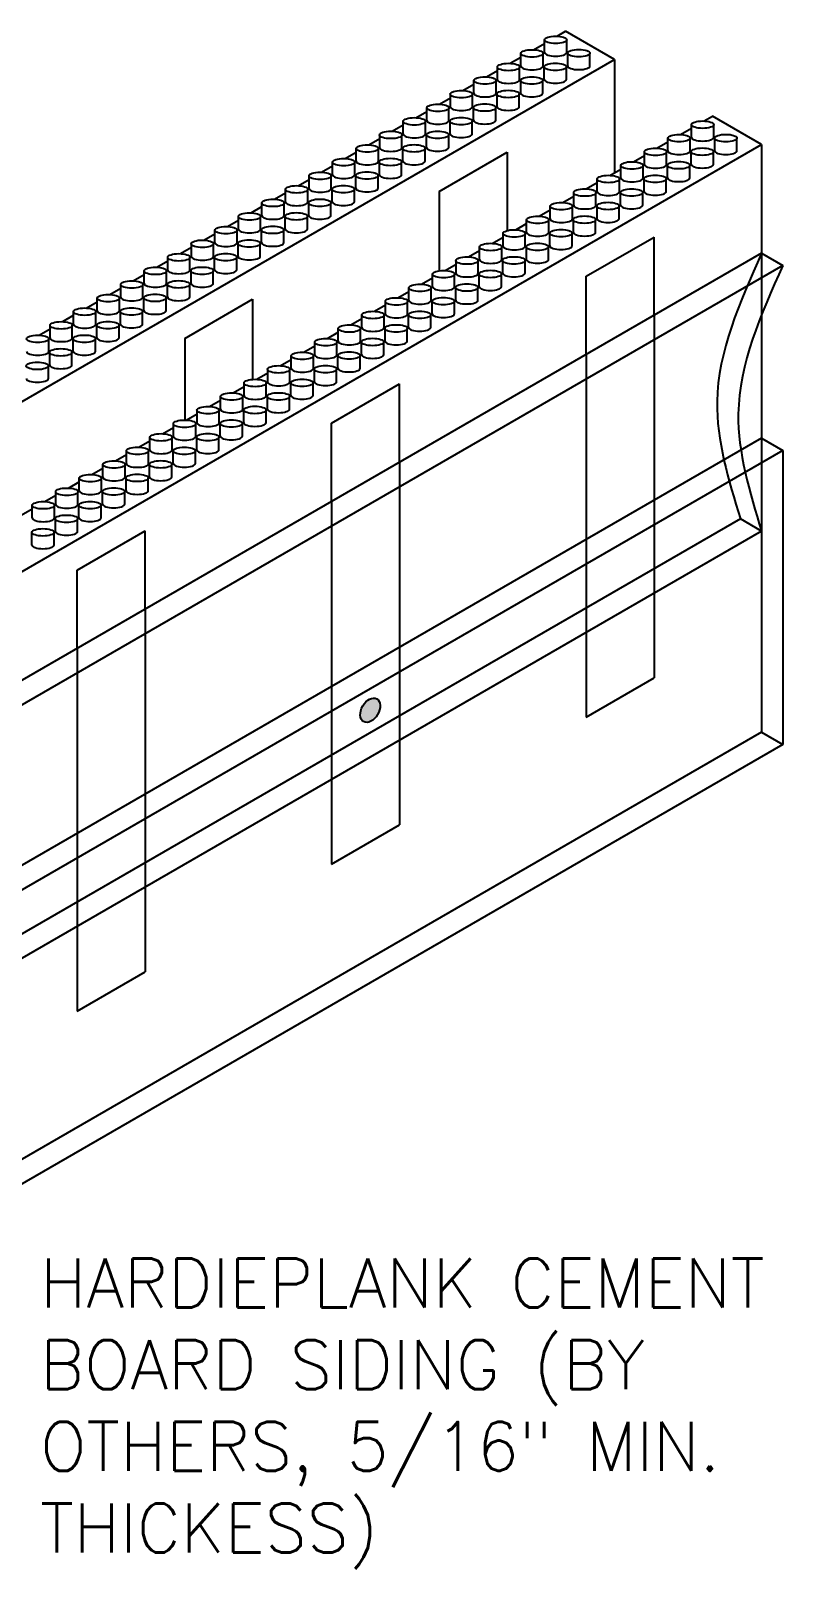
# Model space of a CAD drawing. Header units: inches. Extents: x 588 to 708, y 95 to 206.
# Drawn here: x 619.06 to 634.4, y 169.8 to 201.68 of the extents above; entities that cross this region are included whole.
import ezdxf

# ---------------------------------------------------------------- set-up
doc = ezdxf.new("R2010")
doc.units = ezdxf.units.IN
doc.header["$MEASUREMENT"] = 0
for name, color, linetype in [('LAYER 12', 12, 'Continuous'), ('LAYER 2', 2, 'Continuous'), ('LAYER 7', 7, 'Continuous')]:
    doc.layers.add(name, color=color, linetype=linetype)
doc.styles.add('NOTES', font='simplex.shx', dxfattribs={"height": 1})

msp = doc.modelspace()

# ---------------------------------------------------------------- hatches: boundary and pattern name
at = {"layer": 'LAYER 2'}
h = msp.add_hatch(color=256, dxfattribs=at)
edge = h.paths.add_edge_path()
edge.add_ellipse((625.976, 187.818), major_axis=(0.134, 0.233), ratio=0.652763, start_angle=0, end_angle=360)

# ---------------------------------------------------------------- linework, layer by layer
at = {"layer": 'LAYER 12'}
for p, q in [((629.534, 201.244), (629.534, 201.503)), ((629.988, 201.244), (629.988, 201.503)), ((629.054, 200.967), (629.054, 201.226)), ((629.507, 200.967), (629.507, 201.226)), ((630.009, 200.97), (630.009, 201.229)), ((630.462, 200.97), (630.462, 201.229)), ((628.573, 200.689), (628.573, 200.948)), ((629.026, 200.689), (629.026, 200.948)), ((629.528, 200.693), (629.528, 200.952)), ((629.981, 200.693), (629.981, 200.952)), ((628.092, 200.412), (628.092, 200.671)), ((628.546, 200.412), (628.546, 200.671)), ((629.048, 200.415), (629.048, 200.674)), ((629.501, 200.415), (629.501, 200.674)), ((627.612, 200.134), (627.612, 200.393)), ((628.065, 200.134), (628.065, 200.393)), ((628.567, 200.138), (628.567, 200.397)), ((629.02, 200.138), (629.02, 200.397)), ((627.131, 199.857), (627.131, 200.116)), ((627.584, 199.857), (627.584, 200.116)), ((628.086, 199.86), (628.086, 200.119)), ((628.539, 199.86), (628.539, 200.119)), ((626.17, 199.302), (626.17, 199.561)), ((626.623, 199.302), (626.623, 199.561)), ((626.65, 199.579), (626.65, 199.838)), ((627.104, 199.579), (627.104, 199.838)), ((627.125, 199.305), (627.125, 199.564)), ((627.578, 199.305), (627.578, 199.564)), ((627.606, 199.583), (627.606, 199.842)), ((628.059, 199.583), (628.059, 199.842)), ((632.534, 199.512), (632.534, 199.771)), ((632.988, 199.512), (632.988, 199.771)), ((626.142, 199.024), (626.142, 199.283)), ((626.644, 199.028), (626.644, 199.287)), ((627.097, 199.028), (627.097, 199.287)), ((632.054, 199.235), (632.054, 199.494)), ((632.507, 199.235), (632.507, 199.494)), ((633.009, 199.238), (633.009, 199.497)), ((633.462, 199.238), (633.462, 199.497)), ((625.208, 198.747), (625.208, 199.006)), ((625.662, 198.747), (625.662, 199.006)), ((626.164, 198.75), (626.164, 199.009)), ((626.617, 198.75), (626.617, 199.009)), ((631.092, 198.68), (631.092, 198.939)), ((631.546, 198.68), (631.546, 198.939)), ((631.573, 198.957), (631.573, 199.216)), ((632.026, 198.957), (632.026, 199.216)), ((632.048, 198.683), (632.048, 198.942)), ((632.501, 198.683), (632.501, 198.942)), ((632.528, 198.961), (632.528, 199.22)), ((632.981, 198.961), (632.981, 199.22)), ((624.728, 198.469), (624.728, 198.728)), ((625.181, 198.469), (625.181, 198.728)), ((625.683, 198.473), (625.683, 198.732)), ((626.136, 198.473), (626.136, 198.732)), ((630.612, 198.402), (630.612, 198.661)), ((631.065, 198.402), (631.065, 198.661)), ((631.567, 198.406), (631.567, 198.665)), ((632.02, 198.406), (632.02, 198.665)), ((624.247, 198.192), (624.247, 198.451)), ((624.7, 198.192), (624.7, 198.451)), ((625.202, 198.195), (625.202, 198.454)), ((625.655, 198.195), (625.655, 198.454)), ((630.131, 198.125), (630.131, 198.384)), ((630.584, 198.125), (630.584, 198.384)), ((631.086, 198.128), (631.086, 198.387)), ((631.539, 198.128), (631.539, 198.387)), ((623.766, 197.914), (623.766, 198.173)), ((624.22, 197.914), (624.22, 198.173)), ((624.722, 197.918), (624.722, 198.177)), ((625.175, 197.918), (625.175, 198.177)), ((629.65, 197.847), (629.65, 198.106)), ((630.104, 197.847), (630.104, 198.106)), ((630.606, 197.851), (630.606, 198.11)), ((631.059, 197.851), (631.059, 198.11)), ((623.286, 197.637), (623.286, 197.895)), ((623.739, 197.637), (623.739, 197.895)), ((624.241, 197.64), (624.241, 197.899)), ((624.694, 197.64), (624.694, 197.899)), ((629.17, 197.57), (629.17, 197.829)), ((629.623, 197.57), (629.623, 197.829)), ((630.125, 197.573), (630.125, 197.832)), ((630.578, 197.573), (630.578, 197.832)), ((622.325, 197.082), (622.325, 197.34)), ((622.778, 197.082), (622.778, 197.34)), ((622.805, 197.359), (622.805, 197.618)), ((623.258, 197.359), (623.258, 197.618)), ((623.28, 197.085), (623.28, 197.344)), ((623.733, 197.085), (623.733, 197.344)), ((623.76, 197.363), (623.76, 197.622)), ((624.213, 197.363), (624.213, 197.622)), ((628.689, 197.292), (628.689, 197.551)), ((629.142, 197.292), (629.142, 197.551)), ((629.644, 197.296), (629.644, 197.555)), ((630.097, 197.296), (630.097, 197.555)), ((621.844, 196.804), (621.844, 197.063)), ((622.297, 196.804), (622.297, 197.063)), ((622.799, 196.808), (622.799, 197.067)), ((623.252, 196.808), (623.252, 197.067)), ((627.728, 196.737), (627.728, 196.996)), ((628.181, 196.737), (628.181, 196.996)), ((628.208, 197.015), (628.208, 197.273)), ((628.662, 197.015), (628.662, 197.273)), ((628.683, 196.741), (628.683, 197)), ((629.136, 196.741), (629.136, 197)), ((629.164, 197.018), (629.164, 197.277)), ((629.617, 197.018), (629.617, 197.277)), ((633.965, 197.147), (633.965, 187.369)), ((621.363, 196.527), (621.363, 196.785)), ((621.816, 196.527), (621.816, 196.785)), ((622.318, 196.53), (622.318, 196.789)), ((622.771, 196.53), (622.771, 196.789)), ((627.247, 196.46), (627.247, 196.718)), ((627.7, 196.46), (627.7, 196.718)), ((628.202, 196.463), (628.202, 196.722)), ((628.655, 196.463), (628.655, 196.722)), ((620.883, 196.249), (620.883, 196.508)), ((621.336, 196.249), (621.336, 196.508)), ((621.838, 196.253), (621.838, 196.512)), ((622.291, 196.253), (622.291, 196.512)), ((626.766, 196.182), (626.766, 196.441)), ((627.22, 196.182), (627.22, 196.441)), ((627.722, 196.186), (627.722, 196.445)), ((628.175, 196.186), (628.175, 196.445)), ((620.402, 195.972), (620.402, 196.23)), ((620.855, 195.972), (620.855, 196.23)), ((621.357, 195.975), (621.357, 196.234)), ((621.81, 195.975), (621.81, 196.234)), ((626.286, 195.905), (626.286, 196.163)), ((626.739, 195.905), (626.739, 196.163)), ((627.241, 195.908), (627.241, 196.167)), ((627.694, 195.908), (627.694, 196.167)), ((619.921, 195.694), (619.921, 195.953)), ((620.374, 195.694), (620.374, 195.953)), ((620.876, 195.698), (620.876, 195.956)), ((621.329, 195.698), (621.329, 195.956)), ((625.805, 195.627), (625.805, 195.886)), ((626.258, 195.627), (626.258, 195.886)), ((626.76, 195.631), (626.76, 195.89)), ((627.213, 195.631), (627.213, 195.89)), ((631.771, 195.88), (631.771, 188.477)), ((619.441, 195.417), (619.441, 195.675)), ((619.894, 195.417), (619.894, 195.675)), ((619.915, 195.143), (619.915, 195.401)), ((620.368, 195.143), (620.368, 195.401)), ((620.396, 195.42), (620.396, 195.679)), ((620.849, 195.42), (620.849, 195.679)), ((625.325, 195.35), (625.325, 195.608)), ((625.778, 195.35), (625.778, 195.608)), ((626.28, 195.353), (626.28, 195.612)), ((626.733, 195.353), (626.733, 195.612)), ((619.413, 195.139), (619.413, 195.398)), ((619.434, 194.865), (619.434, 195.124)), ((619.887, 194.865), (619.887, 195.124)), ((624.844, 195.072), (624.844, 195.331)), ((625.297, 195.072), (625.297, 195.331)), ((625.799, 195.076), (625.799, 195.334)), ((626.252, 195.076), (626.252, 195.334)), ((619.407, 194.588), (619.407, 194.846)), ((623.883, 194.517), (623.883, 194.776)), ((624.336, 194.517), (624.336, 194.776)), ((624.363, 194.795), (624.363, 195.053)), ((624.816, 194.795), (624.816, 195.053)), ((624.838, 194.521), (624.838, 194.779)), ((625.291, 194.521), (625.291, 194.779)), ((625.318, 194.798), (625.318, 195.057)), ((625.771, 194.798), (625.771, 195.057)), ((630.386, 195.08), (630.386, 187.677)), ((623.402, 194.239), (623.402, 194.498)), ((623.855, 194.239), (623.855, 194.498)), ((624.357, 194.243), (624.357, 194.502)), ((624.81, 194.243), (624.81, 194.502)), ((622.921, 193.962), (622.921, 194.221)), ((623.374, 193.962), (623.374, 194.221)), ((623.876, 193.966), (623.876, 194.224)), ((624.329, 193.966), (624.329, 194.224)), ((622.441, 193.684), (622.441, 193.943)), ((622.894, 193.684), (622.894, 193.943)), ((623.396, 193.688), (623.396, 193.947)), ((623.849, 193.688), (623.849, 193.947)), ((621.96, 193.407), (621.96, 193.666)), ((622.413, 193.407), (622.413, 193.666)), ((622.915, 193.411), (622.915, 193.669)), ((623.368, 193.411), (623.368, 193.669)), ((633.965, 193.369), (602.729, 175.334)), ((621.479, 193.129), (621.479, 193.388)), ((621.932, 193.129), (621.932, 193.388)), ((622.434, 193.133), (622.434, 193.392)), ((622.887, 193.133), (622.887, 193.392)), ((633.965, 193.369), (634.398, 193.119)), ((634.398, 193.119), (604.304, 175.744)), ((620.999, 192.852), (620.999, 193.111)), ((621.452, 192.852), (621.452, 193.111)), ((621.954, 192.856), (621.954, 193.114)), ((622.407, 192.856), (622.407, 193.114)), ((626.575, 192.88), (626.575, 185.477)), ((620.037, 192.297), (620.037, 192.556)), ((620.49, 192.297), (620.49, 192.556)), ((620.518, 192.574), (620.518, 192.833)), ((620.971, 192.574), (620.971, 192.833)), ((620.992, 192.3), (620.992, 192.559)), ((621.445, 192.3), (621.445, 192.559)), ((621.473, 192.578), (621.473, 192.837)), ((621.926, 192.578), (621.926, 192.837)), ((619.557, 192.019), (619.557, 192.278)), ((620.01, 192.019), (620.01, 192.278)), ((620.512, 192.023), (620.512, 192.282)), ((620.965, 192.023), (620.965, 192.282)), ((619.076, 191.742), (619.076, 192.001)), ((619.529, 191.742), (619.529, 192.001)), ((620.031, 191.745), (620.031, 192.004)), ((620.484, 191.745), (620.484, 192.004)), ((625.189, 192.08), (625.189, 184.677)), ((633.532, 191.722), (604.744, 175.101)), ((619.55, 191.468), (619.55, 191.727)), ((620.003, 191.468), (620.003, 191.727)), ((633.965, 191.472), (633.532, 191.722)), ((619.07, 191.19), (619.07, 191.449)), ((619.523, 191.19), (619.523, 191.449)), ((621.379, 189.88), (621.379, 182.477)), ((619.993, 189.08), (619.993, 181.677)), ((630.386, 187.677), (631.771, 188.477)), ((633.965, 187.369), (603.972, 170.052)), ((633.965, 187.369), (634.398, 187.119)), ((625.189, 184.677), (626.575, 185.477)), ((619.993, 181.677), (621.379, 182.477))]:
    msp.add_line(p, q, dxfattribs=at)
for centre in [(629.761, 201.503), (629.28, 201.226), (630.235, 201.229), (628.8, 200.948), (629.755, 200.952), (628.319, 200.671), (629.274, 200.674), (627.358, 200.116), (627.838, 200.393), (628.313, 200.119), (628.793, 200.397), (626.877, 199.838), (627.832, 199.842), (626.396, 199.561), (627.351, 199.564), (632.28, 199.494), (632.761, 199.771), (633.235, 199.497), (625.916, 199.283), (626.871, 199.287), (631.8, 199.216), (632.755, 199.22), (625.435, 199.006), (626.39, 199.009), (631.319, 198.939), (632.274, 198.942), (624.954, 198.728), (625.909, 198.732), (630.838, 198.661), (631.793, 198.665), (624.474, 198.451), (625.429, 198.454), (630.358, 198.384), (631.313, 198.387), (623.512, 197.895), (623.993, 198.173), (624.467, 197.899), (624.948, 198.177), (629.877, 198.106), (630.832, 198.11), (623.032, 197.618), (623.987, 197.622), (629.396, 197.829), (630.351, 197.832), (622.551, 197.34), (623.506, 197.344), (628.435, 197.273), (628.916, 197.551), (629.39, 197.277), (629.871, 197.555), (622.07, 197.063), (623.026, 197.067), (627.954, 196.996), (628.909, 197), (621.59, 196.785), (622.545, 196.789), (627.474, 196.718), (628.429, 196.722), (621.109, 196.508), (622.064, 196.512), (626.993, 196.441), (627.948, 196.445), (620.628, 196.23), (621.584, 196.234), (626.512, 196.163), (627.467, 196.167), (619.667, 195.675), (620.148, 195.953), (620.622, 195.679), (621.103, 195.956), (626.032, 195.886), (626.987, 195.89), (619.186, 195.398), (620.142, 195.401), (625.07, 195.331), (625.551, 195.608), (626.026, 195.334), (626.506, 195.612), (619.661, 195.124), (624.59, 195.053), (625.545, 195.057), (619.18, 194.846), (624.109, 194.776), (625.064, 194.779), (623.628, 194.498), (624.584, 194.502), (623.148, 194.221), (624.103, 194.224), (622.667, 193.943), (623.622, 193.947), (622.186, 193.666), (623.142, 193.669), (621.225, 193.111), (621.706, 193.388), (622.18, 193.114), (622.661, 193.392), (620.744, 192.833), (621.7, 192.837), (620.264, 192.556), (621.219, 192.559), (619.783, 192.278), (620.738, 192.282), (619.302, 192.001), (620.258, 192.004), (619.777, 191.727), (619.296, 191.449)]:
    msp.add_ellipse(centre, major_axis=(0.227, 0), ratio=0.333333, dxfattribs=at)
for centre in [(629.761, 201.244), (629.28, 200.967), (630.235, 200.97), (628.8, 200.689), (629.755, 200.693), (628.319, 200.412), (629.274, 200.415), (627.838, 200.134), (628.793, 200.138), (626.877, 199.579), (627.358, 199.857), (627.832, 199.583), (628.313, 199.86), (626.396, 199.302), (627.351, 199.305), (632.28, 199.235), (632.761, 199.512), (633.235, 199.238), (625.916, 199.024), (626.871, 199.028), (631.8, 198.957), (632.755, 198.961), (625.435, 198.747), (626.39, 198.75), (631.319, 198.68), (632.274, 198.683), (624.954, 198.469), (625.909, 198.473), (630.838, 198.402), (631.793, 198.406), (624.474, 198.192), (625.429, 198.195), (630.358, 198.125), (631.313, 198.128), (623.512, 197.637), (623.993, 197.914), (624.467, 197.64), (624.948, 197.918), (629.877, 197.847), (630.832, 197.851), (623.032, 197.359), (623.987, 197.363), (629.396, 197.57), (630.351, 197.573), (622.551, 197.082), (623.506, 197.085), (628.435, 197.015), (628.916, 197.292), (629.39, 197.018), (629.871, 197.296), (622.07, 196.804), (623.026, 196.808), (627.954, 196.737), (628.909, 196.741), (621.59, 196.527), (622.545, 196.53), (627.474, 196.46), (628.429, 196.463), (621.109, 196.249), (622.064, 196.253), (626.993, 196.182), (627.948, 196.186), (620.628, 195.972), (621.584, 195.975), (626.512, 195.905), (627.467, 195.908), (619.667, 195.417), (620.148, 195.694), (620.622, 195.42), (621.103, 195.698), (626.032, 195.627), (626.987, 195.631), (619.186, 195.139), (620.142, 195.143), (625.551, 195.35), (626.506, 195.353), (619.661, 194.865), (624.59, 194.795), (625.07, 195.072), (625.545, 194.798), (626.026, 195.076), (619.18, 194.588), (624.109, 194.517), (625.064, 194.521), (623.628, 194.239), (624.584, 194.243), (623.148, 193.962), (624.103, 193.966), (622.667, 193.684), (623.622, 193.688), (622.186, 193.407), (623.142, 193.411), (621.225, 192.852), (621.706, 193.129), (622.18, 192.856), (622.661, 193.133), (620.744, 192.574), (621.7, 192.578), (620.264, 192.297), (621.219, 192.3), (619.783, 192.019), (620.738, 192.023), (619.302, 191.742), (620.258, 191.745), (619.777, 191.468), (619.296, 191.19)]:
    msp.add_ellipse(centre, major_axis=(0.227, 0), ratio=0.333333, start_param=3.141593, end_param=6.283185, dxfattribs=at)
msp.add_open_spline([(633.965, 197.147), (633.519, 196.144), (632.729, 194.367), (633.288, 192.525), (633.532, 191.722)], degree=3, knots=[0, 0, 0, 0, 3.162336, 5.604342, 5.604342, 5.604342, 5.604342], dxfattribs=at)
at = {"layer": 'LAYER 2'}
for p, q in [((629.792, 201.578), (629.965, 201.678)), ((630.965, 201.101), (629.965, 201.678)), ((628.83, 201.023), (629.054, 201.152)), ((629.311, 201.3), (629.534, 201.429)), ((589.396, 177.101), (630.965, 201.101)), ((628.35, 200.745), (628.573, 200.874)), ((630.965, 201.101), (630.965, 198.791)), ((627.869, 200.468), (628.092, 200.597)), ((627.388, 200.19), (627.612, 200.319)), ((626.908, 199.913), (627.131, 200.042)), ((632.792, 199.846), (632.965, 199.946)), ((633.965, 199.369), (632.965, 199.946)), ((626.427, 199.635), (626.65, 199.764)), ((632.311, 199.568), (632.534, 199.697)), ((592.396, 175.369), (633.965, 199.369)), ((625.689, 199.024), (625.689, 199.283)), ((625.946, 199.358), (626.17, 199.487)), ((631.83, 199.291), (632.054, 199.42)), ((633.965, 199.369), (633.965, 197.147)), ((624.985, 198.803), (625.208, 198.932)), ((625.466, 199.08), (625.689, 199.209)), ((627.386, 198.409), (628.771, 199.209)), ((628.771, 199.209), (628.771, 197.609)), ((631.35, 199.013), (631.573, 199.142)), ((624.504, 198.525), (624.728, 198.654)), ((630.869, 198.736), (631.092, 198.865)), ((624.024, 198.248), (624.247, 198.377)), ((627.386, 198.409), (627.386, 196.788)), ((629.908, 198.181), (630.131, 198.31)), ((630.388, 198.458), (630.612, 198.587)), ((623.543, 197.97), (623.766, 198.099)), ((629.427, 197.903), (629.65, 198.032)), ((623.062, 197.693), (623.286, 197.822)), ((628.946, 197.626), (629.17, 197.755)), ((622.582, 197.415), (622.805, 197.544)), ((628.466, 197.348), (628.689, 197.477)), ((630.386, 196.677), (631.771, 197.477)), ((631.771, 195.88), (631.771, 197.477)), ((633.965, 197.147), (603.972, 179.83)), ((622.101, 197.138), (622.325, 197.267)), ((627.985, 197.071), (628.208, 197.2)), ((633.965, 197.147), (634.398, 196.897)), ((634.398, 196.897), (604.405, 179.58)), ((621.14, 196.583), (621.363, 196.712)), ((621.62, 196.86), (621.844, 196.989)), ((627.504, 196.793), (627.728, 196.922)), ((630.386, 195.08), (630.386, 196.677)), ((620.659, 196.305), (620.883, 196.434)), ((626.543, 196.238), (626.766, 196.367)), ((627.024, 196.516), (627.247, 196.645)), ((620.178, 196.028), (620.402, 196.157)), ((622.189, 195.409), (623.575, 196.209)), ((623.575, 196.209), (623.575, 194.572)), ((626.062, 195.961), (626.286, 196.09)), ((619.698, 195.75), (619.921, 195.879)), ((625.582, 195.683), (625.805, 195.812)), ((619.217, 195.473), (619.441, 195.602)), ((622.189, 195.409), (622.189, 193.741)), ((625.101, 195.406), (625.325, 195.535)), ((624.62, 195.128), (624.844, 195.257)), ((624.14, 194.851), (624.363, 194.98)), ((623.659, 194.573), (623.883, 194.702)), ((625.189, 193.677), (626.575, 194.477)), ((626.575, 192.88), (626.575, 194.477)), ((622.698, 194.018), (622.921, 194.147)), ((623.178, 194.296), (623.402, 194.425)), ((622.217, 193.741), (622.441, 193.87)), ((621.736, 193.463), (621.96, 193.592)), ((625.189, 192.08), (625.189, 193.677)), ((621.256, 193.186), (621.479, 193.315)), ((620.775, 192.908), (620.999, 193.037)), ((634.398, 193.119), (634.398, 187.119)), ((620.294, 192.631), (620.518, 192.76)), ((619.814, 192.353), (620.037, 192.482)), ((618.852, 191.798), (619.076, 191.927)), ((619.333, 192.076), (619.557, 192.205)), ((633.965, 191.472), (605.177, 174.851)), ((619.993, 190.677), (621.379, 191.477)), ((621.379, 189.88), (621.379, 191.477)), ((619.993, 189.08), (619.993, 190.677)), ((634.398, 187.119), (604.405, 169.802))]:
    msp.add_line(p, q, dxfattribs=at)
msp.add_ellipse((625.976, 187.818), major_axis=(0.134, 0.233), ratio=0.652763, dxfattribs=at)
msp.add_open_spline([(634.398, 196.897), (633.952, 195.894), (633.162, 194.117), (633.721, 192.275), (633.965, 191.472)], degree=3, knots=[0, 0, 0, 0, 3.162336, 5.604342, 5.604342, 5.604342, 5.604342], dxfattribs=at)

# ---------------------------------------------------------------- texts
at = {"layer": 'LAYER 7', "insert": (619.239, 176.625), "char_height": 1, "attachment_point": 1, "style": 'NOTES'}
msp.add_mtext_dynamic_manual_height_columns('\\A1;HARDIEPLANK CEMENT\\PBOARD SIDING (BY OTHERS, 5/16" MIN. THICKESS)', width=19.7885, gutter_width=5, heights=[0], dxfattribs=at)

doc.saveas('drawing.dxf')
